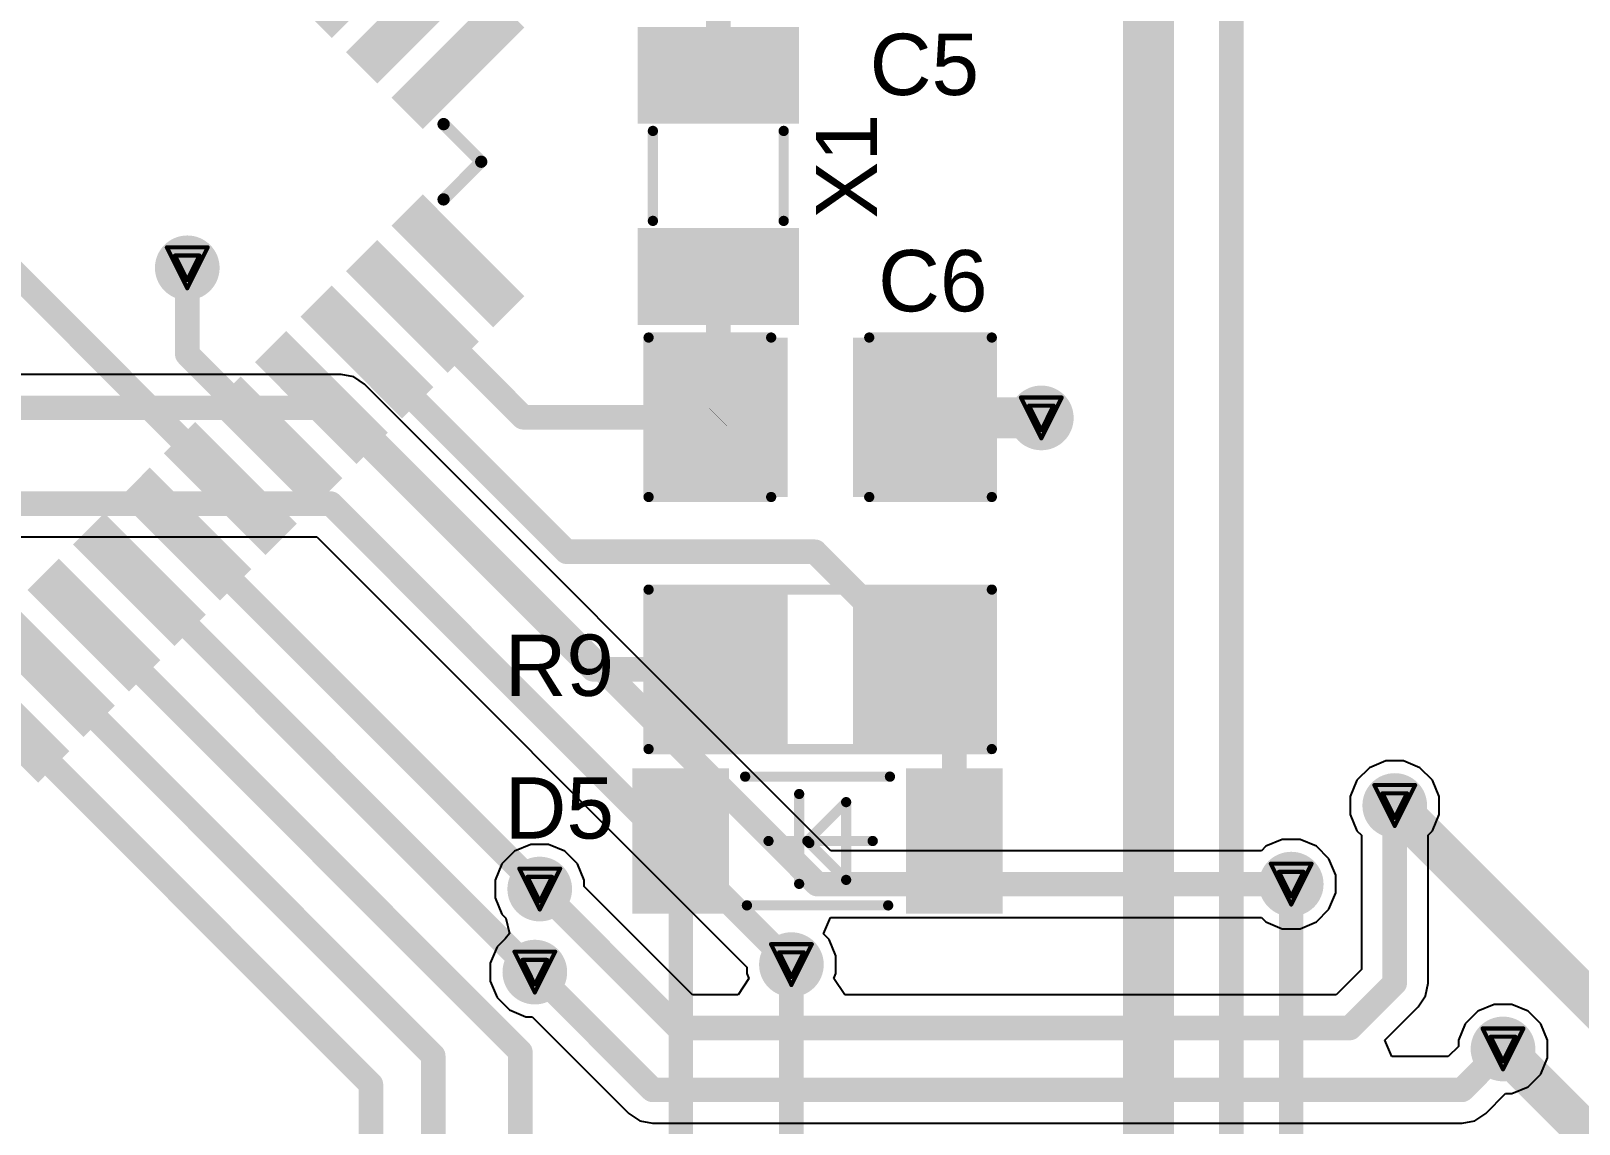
# Model space of a CAD drawing. Header units: inches. Extents: x 29 to 267, y 155 to 337.
# Drawn here: x 63.91 to 83.15, y 242.71 to 256.29 of the extents above; entities that cross this region are included whole.
import ezdxf

# ---------------------------------------------------------------- set-up
doc = ezdxf.new("R2010")
doc.units = ezdxf.units.IN
for name, color, linetype in [('Board Outline', 216, 'Continuous'), ('Bottom Layer', 5, 'Continuous'), ('Bottom Solder', 6, 'Continuous'), ('Drill Drawing', 1, 'Continuous'), ('Top Layer', 1, 'Continuous'), ('Top Overlay', 2, 'Continuous'), ('Top Paste', 8, 'Continuous'), ('Top Solder', 216, 'Continuous'), ('Via Holes', 16, 'Continuous')]:
    doc.layers.add(name, color=color, linetype=linetype)
doc.styles.add('Arial', font='', dxfattribs={"height": 0.2})
doc.styles.get('Arial').set_extended_font_data('Arial')

# ---------------------------------------------------------------- blocks, each defined once
blk = doc.blocks.new('SMD3215_2P_4')
at = {"layer": 'Top Layer'}
for points in [[(-1.75, 0.9), (-0.75, 0.9), (-0.75, -0.9), (-1.75, -0.9)], [(0.75, 0.9), (1.75, 0.9), (1.75, -0.9), (0.75, -0.9)]]:
    blk.add_hatch(color=1, dxfattribs=at).paths.add_polyline_path(points)
at = {"layer": 'Top Paste'}
for points in [[(-1.75, 0.9), (-0.75, 0.9), (-0.75, -0.9), (-1.75, -0.9)], [(0.75, 0.9), (1.75, 0.9), (1.75, -0.9), (0.75, -0.9)]]:
    blk.add_hatch(color=8, dxfattribs=at).paths.add_polyline_path(points)
at = {"layer": 'Top Solder'}
for points in [[(-1.852, 1.002), (-0.648, 1.002), (-0.648, -1.002), (-1.852, -1.002)], [(0.648, 1.002), (1.852, 1.002), (1.852, -1.002), (0.648, -1.002)]]:
    blk.add_hatch(color=216, dxfattribs=at).paths.add_polyline_path(points)
at = {"layer": 'Top Overlay', "const_width": 0.127}
for points in [[(0.559, 0.813), (-0.559, 0.813)], [(0.559, -0.813), (-0.559, -0.813)]]:
    blk.add_lwpolyline(points, dxfattribs=at)
at = {"layer": 'Top Overlay', "const_width": 0.0635}
for points in [[(-0.591, 0.813, 1), (-0.527, 0.813, 1)], [(0.527, 0.813, 1), (0.591, 0.813, 1)], [(-0.591, -0.813, 1), (-0.527, -0.813, 1)], [(0.527, -0.813, 1), (0.591, -0.813, 1)]]:
    blk.add_lwpolyline(points, format="xyb", close=True, dxfattribs=at)
blk = doc.blocks.new('44_TQFP__10_10__10')
at = {"layer": 'Top Layer'}
for points in [[(-3.776, 6.584), (-3.776, 4.9), (-4.224, 4.9), (-4.224, 6.584)], [(-2.976, 6.584), (-2.976, 4.9), (-3.424, 4.9), (-3.424, 6.584)], [(-2.176, 6.584), (-2.176, 4.9), (-2.624, 4.9), (-2.624, 6.584)], [(-1.376, 6.584), (-1.376, 4.9), (-1.824, 4.9), (-1.824, 6.584)], [(-0.576, 6.584), (-0.576, 4.9), (-1.024, 4.9), (-1.024, 6.584)], [(0.224, 6.584), (0.224, 4.9), (-0.224, 4.9), (-0.224, 6.584)], [(1.024, 6.584), (1.024, 4.9), (0.576, 4.9), (0.576, 6.584)], [(1.824, 6.584), (1.824, 4.9), (1.376, 4.9), (1.376, 6.584)], [(2.624, 6.584), (2.624, 4.9), (2.176, 4.9), (2.176, 6.584)], [(3.424, 6.584), (3.424, 4.9), (2.976, 4.9), (2.976, 6.584)], [(4.224, 6.584), (4.224, 4.9), (3.776, 4.9), (3.776, 6.584)], [(-4.9, 4.224), (-4.9, 3.776), (-6.584, 3.776), (-6.584, 4.224)], [(6.584, 4.224), (6.584, 3.776), (4.9, 3.776), (4.9, 4.224)], [(-4.9, 3.424), (-4.9, 2.976), (-6.584, 2.976), (-6.584, 3.424)], [(6.584, 3.424), (6.584, 2.976), (4.9, 2.976), (4.9, 3.424)], [(-4.9, 2.624), (-4.9, 2.176), (-6.584, 2.176), (-6.584, 2.624)], [(6.584, 2.624), (6.584, 2.176), (4.9, 2.176), (4.9, 2.624)], [(-4.9, 1.824), (-4.9, 1.376), (-6.584, 1.376), (-6.584, 1.824)], [(6.584, 1.824), (6.584, 1.376), (4.9, 1.376), (4.9, 1.824)], [(-4.9, 1.024), (-4.9, 0.576), (-6.584, 0.576), (-6.584, 1.024)], [(6.584, 1.024), (6.584, 0.576), (4.9, 0.576), (4.9, 1.024)], [(-4.9, 0.224), (-4.9, -0.224), (-6.584, -0.224), (-6.584, 0.224)], [(6.584, 0.224), (6.584, -0.224), (4.9, -0.224), (4.9, 0.224)], [(-4.9, -0.576), (-4.9, -1.024), (-6.584, -1.024), (-6.584, -0.576)], [(6.584, -0.576), (6.584, -1.024), (4.9, -1.024), (4.9, -0.576)], [(-4.9, -1.376), (-4.9, -1.824), (-6.584, -1.824), (-6.584, -1.376)], [(6.584, -1.376), (6.584, -1.824), (4.9, -1.824), (4.9, -1.376)], [(-4.9, -2.176), (-4.9, -2.624), (-6.584, -2.624), (-6.584, -2.176)], [(6.584, -2.176), (6.584, -2.624), (4.9, -2.624), (4.9, -2.176)], [(-4.9, -2.976), (-4.9, -3.424), (-6.584, -3.424), (-6.584, -2.976)], [(6.584, -2.976), (6.584, -3.424), (4.9, -3.424), (4.9, -2.976)], [(-4.9, -3.776), (-4.9, -4.224), (-6.584, -4.224), (-6.584, -3.776)], [(6.584, -3.776), (6.584, -4.224), (4.9, -4.224), (4.9, -3.776)], [(-3.776, -4.9), (-3.776, -6.584), (-4.224, -6.584), (-4.224, -4.9)], [(-2.976, -4.9), (-2.976, -6.584), (-3.424, -6.584), (-3.424, -4.9)], [(-2.176, -4.9), (-2.176, -6.584), (-2.624, -6.584), (-2.624, -4.9)], [(-1.376, -4.9), (-1.376, -6.584), (-1.824, -6.584), (-1.824, -4.9)], [(-0.576, -4.9), (-0.576, -6.584), (-1.024, -6.584), (-1.024, -4.9)], [(0.224, -4.9), (0.224, -6.584), (-0.224, -6.584), (-0.224, -4.9)], [(1.024, -4.9), (1.024, -6.584), (0.576, -6.584), (0.576, -4.9)], [(1.824, -4.9), (1.824, -6.584), (1.376, -6.584), (1.376, -4.9)], [(2.624, -4.9), (2.624, -6.584), (2.176, -6.584), (2.176, -4.9)], [(3.424, -4.9), (3.424, -6.584), (2.976, -6.584), (2.976, -4.9)], [(4.224, -4.9), (4.224, -6.584), (3.776, -6.584), (3.776, -4.9)]]:
    blk.add_hatch(color=1, dxfattribs=at).paths.add_polyline_path(points)
at = {"layer": 'Top Paste'}
for points in [[(-3.776, 6.584), (-3.776, 4.9), (-4.224, 4.9), (-4.224, 6.584)], [(-2.976, 6.584), (-2.976, 4.9), (-3.424, 4.9), (-3.424, 6.584)], [(-2.176, 6.584), (-2.176, 4.9), (-2.624, 4.9), (-2.624, 6.584)], [(-1.376, 6.584), (-1.376, 4.9), (-1.824, 4.9), (-1.824, 6.584)], [(-0.576, 6.584), (-0.576, 4.9), (-1.024, 4.9), (-1.024, 6.584)], [(0.224, 6.584), (0.224, 4.9), (-0.224, 4.9), (-0.224, 6.584)], [(1.024, 6.584), (1.024, 4.9), (0.576, 4.9), (0.576, 6.584)], [(1.824, 6.584), (1.824, 4.9), (1.376, 4.9), (1.376, 6.584)], [(2.624, 6.584), (2.624, 4.9), (2.176, 4.9), (2.176, 6.584)], [(3.424, 6.584), (3.424, 4.9), (2.976, 4.9), (2.976, 6.584)], [(4.224, 6.584), (4.224, 4.9), (3.776, 4.9), (3.776, 6.584)], [(-4.9, 4.224), (-4.9, 3.776), (-6.584, 3.776), (-6.584, 4.224)], [(6.584, 4.224), (6.584, 3.776), (4.9, 3.776), (4.9, 4.224)], [(-4.9, 3.424), (-4.9, 2.976), (-6.584, 2.976), (-6.584, 3.424)], [(6.584, 3.424), (6.584, 2.976), (4.9, 2.976), (4.9, 3.424)], [(-4.9, 2.624), (-4.9, 2.176), (-6.584, 2.176), (-6.584, 2.624)], [(6.584, 2.624), (6.584, 2.176), (4.9, 2.176), (4.9, 2.624)], [(-4.9, 1.824), (-4.9, 1.376), (-6.584, 1.376), (-6.584, 1.824)], [(6.584, 1.824), (6.584, 1.376), (4.9, 1.376), (4.9, 1.824)], [(-4.9, 1.024), (-4.9, 0.576), (-6.584, 0.576), (-6.584, 1.024)], [(6.584, 1.024), (6.584, 0.576), (4.9, 0.576), (4.9, 1.024)], [(-4.9, 0.224), (-4.9, -0.224), (-6.584, -0.224), (-6.584, 0.224)], [(6.584, 0.224), (6.584, -0.224), (4.9, -0.224), (4.9, 0.224)], [(-4.9, -0.576), (-4.9, -1.024), (-6.584, -1.024), (-6.584, -0.576)], [(6.584, -0.576), (6.584, -1.024), (4.9, -1.024), (4.9, -0.576)], [(-4.9, -1.376), (-4.9, -1.824), (-6.584, -1.824), (-6.584, -1.376)], [(6.584, -1.376), (6.584, -1.824), (4.9, -1.824), (4.9, -1.376)], [(-4.9, -2.176), (-4.9, -2.624), (-6.584, -2.624), (-6.584, -2.176)], [(6.584, -2.176), (6.584, -2.624), (4.9, -2.624), (4.9, -2.176)], [(-4.9, -2.976), (-4.9, -3.424), (-6.584, -3.424), (-6.584, -2.976)], [(6.584, -2.976), (6.584, -3.424), (4.9, -3.424), (4.9, -2.976)], [(-4.9, -3.776), (-4.9, -4.224), (-6.584, -4.224), (-6.584, -3.776)], [(6.584, -3.776), (6.584, -4.224), (4.9, -4.224), (4.9, -3.776)], [(-3.776, -4.9), (-3.776, -6.584), (-4.224, -6.584), (-4.224, -4.9)], [(-2.976, -4.9), (-2.976, -6.584), (-3.424, -6.584), (-3.424, -4.9)], [(-2.176, -4.9), (-2.176, -6.584), (-2.624, -6.584), (-2.624, -4.9)], [(-1.376, -4.9), (-1.376, -6.584), (-1.824, -6.584), (-1.824, -4.9)], [(-0.576, -4.9), (-0.576, -6.584), (-1.024, -6.584), (-1.024, -4.9)], [(0.224, -4.9), (0.224, -6.584), (-0.224, -6.584), (-0.224, -4.9)], [(1.024, -4.9), (1.024, -6.584), (0.576, -6.584), (0.576, -4.9)], [(1.824, -4.9), (1.824, -6.584), (1.376, -6.584), (1.376, -4.9)], [(2.624, -4.9), (2.624, -6.584), (2.176, -6.584), (2.176, -4.9)], [(3.424, -4.9), (3.424, -6.584), (2.976, -6.584), (2.976, -4.9)], [(4.224, -4.9), (4.224, -6.584), (3.776, -6.584), (3.776, -4.9)]]:
    blk.add_hatch(color=8, dxfattribs=at).paths.add_polyline_path(points)
at = {"layer": 'Top Solder'}
for points in [[(-3.725, 6.635), (-3.725, 4.849), (-4.275, 4.849), (-4.275, 6.635)], [(-2.925, 6.635), (-2.925, 4.849), (-3.475, 4.849), (-3.475, 6.635)], [(-2.125, 6.635), (-2.125, 4.849), (-2.675, 4.849), (-2.675, 6.635)], [(-1.325, 6.635), (-1.325, 4.849), (-1.875, 4.849), (-1.875, 6.635)], [(-0.525, 6.635), (-0.525, 4.849), (-1.075, 4.849), (-1.075, 6.635)], [(0.275, 6.635), (0.275, 4.849), (-0.275, 4.849), (-0.275, 6.635)], [(1.075, 6.635), (1.075, 4.849), (0.525, 4.849), (0.525, 6.635)], [(1.875, 6.635), (1.875, 4.849), (1.325, 4.849), (1.325, 6.635)], [(2.675, 6.635), (2.675, 4.849), (2.125, 4.849), (2.125, 6.635)], [(3.475, 6.635), (3.475, 4.849), (2.925, 4.849), (2.925, 6.635)], [(4.275, 6.635), (4.275, 4.849), (3.725, 4.849), (3.725, 6.635)], [(-4.849, 4.275), (-4.849, 3.725), (-6.635, 3.725), (-6.635, 4.275)], [(6.635, 4.275), (6.635, 3.725), (4.849, 3.725), (4.849, 4.275)], [(-4.849, 3.475), (-4.849, 2.925), (-6.635, 2.925), (-6.635, 3.475)], [(6.635, 3.475), (6.635, 2.925), (4.849, 2.925), (4.849, 3.475)], [(-4.849, 2.675), (-4.849, 2.125), (-6.635, 2.125), (-6.635, 2.675)], [(6.635, 2.675), (6.635, 2.125), (4.849, 2.125), (4.849, 2.675)], [(-4.849, 1.875), (-4.849, 1.325), (-6.635, 1.325), (-6.635, 1.875)], [(6.635, 1.875), (6.635, 1.325), (4.849, 1.325), (4.849, 1.875)], [(-4.849, 1.075), (-4.849, 0.525), (-6.635, 0.525), (-6.635, 1.075)], [(6.635, 1.075), (6.635, 0.525), (4.849, 0.525), (4.849, 1.075)], [(-4.849, 0.275), (-4.849, -0.275), (-6.635, -0.275), (-6.635, 0.275)], [(6.635, 0.275), (6.635, -0.275), (4.849, -0.275), (4.849, 0.275)], [(-4.849, -0.525), (-4.849, -1.075), (-6.635, -1.075), (-6.635, -0.525)], [(6.635, -0.525), (6.635, -1.075), (4.849, -1.075), (4.849, -0.525)], [(-4.849, -1.325), (-4.849, -1.875), (-6.635, -1.875), (-6.635, -1.325)], [(6.635, -1.325), (6.635, -1.875), (4.849, -1.875), (4.849, -1.325)], [(-4.849, -2.125), (-4.849, -2.675), (-6.635, -2.675), (-6.635, -2.125)], [(6.635, -2.125), (6.635, -2.675), (4.849, -2.675), (4.849, -2.125)], [(-4.849, -2.925), (-4.849, -3.475), (-6.635, -3.475), (-6.635, -2.925)], [(6.635, -2.925), (6.635, -3.475), (4.849, -3.475), (4.849, -2.925)], [(-4.849, -3.725), (-4.849, -4.275), (-6.635, -4.275), (-6.635, -3.725)], [(6.635, -3.725), (6.635, -4.275), (4.849, -4.275), (4.849, -3.725)], [(-3.725, -4.849), (-3.725, -6.635), (-4.275, -6.635), (-4.275, -4.849)], [(-2.925, -4.849), (-2.925, -6.635), (-3.475, -6.635), (-3.475, -4.849)], [(-2.125, -4.849), (-2.125, -6.635), (-2.675, -6.635), (-2.675, -4.849)], [(-1.325, -4.849), (-1.325, -6.635), (-1.875, -6.635), (-1.875, -4.849)], [(-0.525, -4.849), (-0.525, -6.635), (-1.075, -6.635), (-1.075, -4.849)], [(0.275, -4.849), (0.275, -6.635), (-0.275, -6.635), (-0.275, -4.849)], [(1.075, -4.849), (1.075, -6.635), (0.525, -6.635), (0.525, -4.849)], [(1.875, -4.849), (1.875, -6.635), (1.325, -6.635), (1.325, -4.849)], [(2.675, -4.849), (2.675, -6.635), (2.125, -6.635), (2.125, -4.849)], [(3.475, -4.849), (3.475, -6.635), (2.925, -6.635), (2.925, -4.849)], [(4.275, -4.849), (4.275, -6.635), (3.725, -6.635), (3.725, -4.849)]]:
    blk.add_hatch(color=216, dxfattribs=at).paths.add_polyline_path(points)
at = {"layer": 'Top Overlay'}
for points, const_width in [([(-5.076, 5.076), (-4.414, 5.076)], 0.152), ([(-5.076, 4.414), (-5.076, 5.076)], 0.152), ([(4.414, 5.076), (5.076, 5.076)], 0.152), ([(5.076, 4.414), (5.076, 5.076)], 0.152), ([(-6.885, 3.873), (-6.885, 4.127)], 0.2), ([(-6.758, 4), (-6.885, 4.127)], 0.2), ([(-6.885, 3.873), (-6.758, 4)], 0.2), ([(-5.076, -5.076), (-5.076, -4.414)], 0.152), ([(5.076, -5.076), (5.076, -4.414)], 0.152), ([(-5.076, -5.076), (-4.414, -5.076)], 0.152), ([(4.414, -5.076), (5.076, -5.076)], 0.152)]:
    blk.add_lwpolyline(points, dxfattribs=dict(at, const_width=const_width))
for points, const_width in [([(-5.114, 5.076, 1), (-5.038, 5.076, 1)], 0.0762), ([(-5.114, 5.076, 1), (-5.038, 5.076, 1)], 0.0762), ([(-4.453, 5.076, 1), (-4.376, 5.076, 1)], 0.0762), ([(4.376, 5.076, 1), (4.453, 5.076, 1)], 0.0762), ([(5.038, 5.076, 1), (5.114, 5.076, 1)], 0.0762), ([(5.038, 5.076, 1), (5.114, 5.076, 1)], 0.0762), ([(-5.114, 4.414, 1), (-5.038, 4.414, 1)], 0.0762), ([(5.038, 4.414, 1), (5.114, 4.414, 1)], 0.0762), ([(-6.935, 4.127, 1), (-6.835, 4.127, 1)], 0.1), ([(-6.935, 4.127, 1), (-6.835, 4.127, 1)], 0.1), ([(-6.808, 4, 1), (-6.708, 4, 1)], 0.1), ([(-6.808, 4, 1), (-6.708, 4, 1)], 0.1), ([(-6.935, 3.873, 1), (-6.835, 3.873, 1)], 0.1), ([(-6.935, 3.873, 1), (-6.835, 3.873, 1)], 0.1), ([(-5.114, -4.414, 1), (-5.038, -4.414, 1)], 0.0762), ([(5.038, -4.414, 1), (5.114, -4.414, 1)], 0.0762), ([(-5.114, -5.076, 1), (-5.038, -5.076, 1)], 0.0762), ([(-5.114, -5.076, 1), (-5.038, -5.076, 1)], 0.0762), ([(-4.453, -5.076, 1), (-4.376, -5.076, 1)], 0.0762), ([(4.376, -5.076, 1), (4.453, -5.076, 1)], 0.0762), ([(5.038, -5.076, 1), (5.114, -5.076, 1)], 0.0762), ([(5.038, -5.076, 1), (5.114, -5.076, 1)], 0.0762)]:
    blk.add_lwpolyline(points, format="xyb", close=True, dxfattribs=dict(at, const_width=const_width))
blk = doc.blocks.new('R___1206_45')
at = {"layer": 'Top Layer'}
for points in [[(-2.032, 0.889), (-0.508, 0.889), (-0.508, -0.889), (-2.032, -0.889)], [(0.508, 0.889), (2.032, 0.889), (2.032, -0.889), (0.508, -0.889)]]:
    blk.add_hatch(color=1, dxfattribs=at).paths.add_polyline_path(points)
at = {"layer": 'Top Paste'}
for points in [[(-2.032, 0.889), (-0.508, 0.889), (-0.508, -0.889), (-2.032, -0.889)], [(0.508, 0.889), (2.032, 0.889), (2.032, -0.889), (0.508, -0.889)]]:
    blk.add_hatch(color=8, dxfattribs=at).paths.add_polyline_path(points)
at = {"layer": 'Top Solder'}
for points in [[(-2.1336, 0.9906), (-0.4064, 0.9906), (-0.4064, -0.9906), (-2.1336, -0.9906)], [(0.4064, 0.9906), (2.1336, 0.9906), (2.1336, -0.9906), (0.4064, -0.9906)]]:
    blk.add_hatch(color=216, dxfattribs=at).paths.add_polyline_path(points)
at = {"layer": 'Top Overlay', "const_width": 0.127}
for points in [[(-2.1336, 0.9906), (-2.1336, -0.9906)], [(2.1336, 0.9906), (-2.1336, 0.9906)], [(2.1336, 0.9906), (2.1336, -0.9906)], [(2.1336, -0.9906), (-2.1336, -0.9906)]]:
    blk.add_lwpolyline(points, dxfattribs=at)
at = {"layer": 'Top Overlay', "const_width": 0.0635}
for points in [[(-2.16535, 0.9906, 1), (-2.10185, 0.9906, 1)], [(-2.16535, 0.9906, 1), (-2.10185, 0.9906, 1)], [(2.10185, 0.9906, 1), (2.16535, 0.9906, 1)], [(2.10185, 0.9906, 1), (2.16535, 0.9906, 1)], [(-2.16535, -0.9906, 1), (-2.10185, -0.9906, 1)], [(-2.16535, -0.9906, 1), (-2.10185, -0.9906, 1)], [(2.10185, -0.9906, 1), (2.16535, -0.9906, 1)], [(2.10185, -0.9906, 1), (2.16535, -0.9906, 1)]]:
    blk.add_lwpolyline(points, format="xyb", close=True, dxfattribs=at)
blk = doc.blocks.new('LL_34_86')
at = {"layer": 'Top Layer'}
for points in [[(-1.15, -0.85), (-2.25, -0.85), (-2.25, 0.85), (-1.15, 0.85)], [(2.25, -0.85), (1.15, -0.85), (1.15, 0.85), (2.25, 0.85)]]:
    blk.add_hatch(color=1, dxfattribs=at).paths.add_polyline_path(points)
at = {"layer": 'Top Paste'}
for points in [[(-1.15, -0.85), (-2.25, -0.85), (-2.25, 0.85), (-1.15, 0.85)], [(2.25, -0.85), (1.15, -0.85), (1.15, 0.85), (2.25, 0.85)]]:
    blk.add_hatch(color=8, dxfattribs=at).paths.add_polyline_path(points)
at = {"layer": 'Top Solder'}
for points in [[(-1.099, -0.901), (-2.301, -0.901), (-2.301, 0.901), (-1.099, 0.901)], [(2.301, -0.901), (1.099, -0.901), (1.099, 0.901), (2.301, 0.901)]]:
    blk.add_hatch(color=216, dxfattribs=at).paths.add_polyline_path(points)
at = {"layer": 'Top Overlay', "const_width": 0.127}
for points in [[(-0.9, 0.8), (0.9, 0.8)], [(-0.229, -0.533), (-0.229, 0.584)], [(-0.127, 0), (0.356, 0.483)], [(0.356, -0.483), (0.356, 0.483)], [(-0.61, 0), (0.686, 0)], [(-0.102, -0.025), (0.356, -0.483)], [(-0.878, -0.8), (0.878, -0.8)]]:
    blk.add_lwpolyline(points, dxfattribs=at)
at = {"layer": 'Top Overlay', "const_width": 0.0635}
for points in [[(-0.932, 0.8, 1), (-0.868, 0.8, 1)], [(0.868, 0.8, 1), (0.932, 0.8, 1)], [(-0.26, 0.584, 1), (-0.197, 0.584, 1)], [(0.324, 0.483, 1), (0.387, 0.483, 1)], [(0.324, 0.483, 1), (0.387, 0.483, 1)], [(-0.641, 0, 1), (-0.578, 0, 1)], [(-0.159, 0, 1), (-0.095, 0, 1)], [(-0.133, -0.025, 1), (-0.07, -0.025, 1)], [(0.654, 0, 1), (0.718, 0, 1)], [(-0.26, -0.533, 1), (-0.197, -0.533, 1)], [(0.324, -0.483, 1), (0.387, -0.483, 1)], [(0.324, -0.483, 1), (0.387, -0.483, 1)], [(-0.91, -0.8, 1), (-0.846, -0.8, 1)], [(0.846, -0.8, 1), (0.91, -0.8, 1)]]:
    blk.add_lwpolyline(points, format="xyb", close=True, dxfattribs=at)
blk = doc.blocks.new('C___1206_96')
at = {"layer": 'Top Layer'}
for points in [[(-2.032, 0.889), (-0.508, 0.889), (-0.508, -0.889), (-2.032, -0.889)], [(0.508, 0.889), (2.032, 0.889), (2.032, -0.889), (0.508, -0.889)]]:
    blk.add_hatch(color=1, dxfattribs=at).paths.add_polyline_path(points)
at = {"layer": 'Top Paste'}
for points in [[(-2.032, 0.889), (-0.508, 0.889), (-0.508, -0.889), (-2.032, -0.889)], [(0.508, 0.889), (2.032, 0.889), (2.032, -0.889), (0.508, -0.889)]]:
    blk.add_hatch(color=8, dxfattribs=at).paths.add_polyline_path(points)
at = {"layer": 'Top Solder'}
for points in [[(-2.1336, 0.9906), (-0.4064, 0.9906), (-0.4064, -0.9906), (-2.1336, -0.9906)], [(0.4064, 0.9906), (2.1336, 0.9906), (2.1336, -0.9906), (0.4064, -0.9906)]]:
    blk.add_hatch(color=216, dxfattribs=at).paths.add_polyline_path(points)
at = {"layer": 'Top Overlay', "const_width": 0.127}
for points in [[(-0.6096, 0.9906), (-2.1336, 0.9906)], [(-2.1336, 0.9906), (-2.1336, -0.9906)], [(2.1336, 0.9906), (0.6096, 0.9906)], [(2.1336, 0.9906), (2.1336, -0.9906)], [(-0.6096, -0.9906), (-2.1336, -0.9906)], [(2.1336, -0.9906), (0.6096, -0.9906)]]:
    blk.add_lwpolyline(points, dxfattribs=at)
at = {"layer": 'Top Overlay', "const_width": 0.0635}
for points in [[(-2.16535, 0.9906, 1), (-2.10185, 0.9906, 1)], [(-2.16535, 0.9906, 1), (-2.10185, 0.9906, 1)], [(-0.64135, 0.9906, 1), (-0.57785, 0.9906, 1)], [(0.57785, 0.9906, 1), (0.64135, 0.9906, 1)], [(2.10185, 0.9906, 1), (2.16535, 0.9906, 1)], [(2.10185, 0.9906, 1), (2.16535, 0.9906, 1)], [(-2.16535, -0.9906, 1), (-2.10185, -0.9906, 1)], [(-2.16535, -0.9906, 1), (-2.10185, -0.9906, 1)], [(-0.64135, -0.9906, 1), (-0.57785, -0.9906, 1)], [(0.57785, -0.9906, 1), (0.64135, -0.9906, 1)], [(2.10185, -0.9906, 1), (2.16535, -0.9906, 1)], [(2.10185, -0.9906, 1), (2.16535, -0.9906, 1)]]:
    blk.add_lwpolyline(points, format="xyb", close=True, dxfattribs=at)

msp = doc.modelspace()

# ---------------------------------------------------------------- hatches: boundary and pattern name
at = {"layer": 'Bottom Layer'}
h = msp.add_hatch(color=5, dxfattribs=at)
edge = h.paths.add_edge_path()
edge.add_arc((65.849, 253.35), 0.3, 0, 360)
h = msp.add_hatch(color=5, dxfattribs=at)
edge = h.paths.add_edge_path()
edge.add_arc((76.467, 251.485), 0.3, 0, 360)
h = msp.add_hatch(color=5, dxfattribs=at)
edge = h.paths.add_edge_path()
edge.add_arc((80.861, 246.669), 0.3, 0, 360)
h = msp.add_hatch(color=5, dxfattribs=at)
edge = h.paths.add_edge_path()
edge.add_arc((79.574, 245.692), 0.3, 0, 360)
h = msp.add_hatch(color=5, dxfattribs=at)
edge = h.paths.add_edge_path()
edge.add_arc((70.231, 245.631), 0.3, 0, 360)
h = msp.add_hatch(color=5, dxfattribs=at)
edge = h.paths.add_edge_path()
edge.add_arc((70.17, 244.599), 0.3, 0, 360)
h = msp.add_hatch(color=5, dxfattribs=at)
edge = h.paths.add_edge_path()
edge.add_arc((73.36, 244.692), 0.3, 0, 360)
h = msp.add_hatch(color=5, dxfattribs=at)
edge = h.paths.add_edge_path()
edge.add_arc((82.207, 243.644), 0.3, 0, 360)
at = {"layer": 'Bottom Solder'}
h = msp.add_hatch(color=6, dxfattribs=at)
edge = h.paths.add_edge_path()
edge.add_arc((65.849, 253.35), 0.402, 0, 360)
h = msp.add_hatch(color=6, dxfattribs=at)
edge = h.paths.add_edge_path()
edge.add_arc((76.467, 251.485), 0.402, 0, 360)
h = msp.add_hatch(color=6, dxfattribs=at)
edge = h.paths.add_edge_path()
edge.add_arc((80.861, 246.669), 0.402, 0, 360)
h = msp.add_hatch(color=6, dxfattribs=at)
edge = h.paths.add_edge_path()
edge.add_arc((70.231, 245.631), 0.402, 0, 360)
h = msp.add_hatch(color=6, dxfattribs=at)
edge = h.paths.add_edge_path()
edge.add_arc((79.574, 245.692), 0.402, 0, 360)
h = msp.add_hatch(color=6, dxfattribs=at)
edge = h.paths.add_edge_path()
edge.add_arc((73.36, 244.692), 0.402, 0, 360)
h = msp.add_hatch(color=6, dxfattribs=at)
edge = h.paths.add_edge_path()
edge.add_arc((70.17, 244.599), 0.402, 0, 360)
h = msp.add_hatch(color=6, dxfattribs=at)
edge = h.paths.add_edge_path()
edge.add_arc((82.207, 243.644), 0.402, 0, 360)
at = {"layer": 'Top Layer'}
h = msp.add_hatch(color=1, dxfattribs=at)
edge = h.paths.add_edge_path()
edge.add_arc((65.849, 253.35), 0.3, 0, 360)
h = msp.add_hatch(color=1, dxfattribs=at)
edge = h.paths.add_edge_path()
edge.add_arc((76.467, 251.485), 0.3, 0, 360)
h = msp.add_hatch(color=1, dxfattribs=at)
edge = h.paths.add_edge_path()
edge.add_arc((80.861, 246.669), 0.3, 0, 360)
h = msp.add_hatch(color=1, dxfattribs=at)
edge = h.paths.add_edge_path()
edge.add_arc((79.574, 245.692), 0.3, 0, 360)
h = msp.add_hatch(color=1, dxfattribs=at)
edge = h.paths.add_edge_path()
edge.add_arc((70.231, 245.631), 0.3, 0, 360)
h = msp.add_hatch(color=1, dxfattribs=at)
edge = h.paths.add_edge_path()
edge.add_arc((70.17, 244.599), 0.3, 0, 360)
h = msp.add_hatch(color=1, dxfattribs=at)
edge = h.paths.add_edge_path()
edge.add_arc((73.36, 244.692), 0.3, 0, 360)
h = msp.add_hatch(color=1, dxfattribs=at)
edge = h.paths.add_edge_path()
edge.add_arc((82.207, 243.644), 0.3, 0, 360)
at = {"layer": 'Top Solder'}
h = msp.add_hatch(color=216, dxfattribs=at)
edge = h.paths.add_edge_path()
edge.add_arc((65.849, 253.35), 0.402, 0, 360)
h = msp.add_hatch(color=216, dxfattribs=at)
edge = h.paths.add_edge_path()
edge.add_arc((76.467, 251.485), 0.402, 0, 360)
h = msp.add_hatch(color=216, dxfattribs=at)
edge = h.paths.add_edge_path()
edge.add_arc((80.861, 246.669), 0.402, 0, 360)
h = msp.add_hatch(color=216, dxfattribs=at)
edge = h.paths.add_edge_path()
edge.add_arc((70.231, 245.631), 0.402, 0, 360)
h = msp.add_hatch(color=216, dxfattribs=at)
edge = h.paths.add_edge_path()
edge.add_arc((79.574, 245.692), 0.402, 0, 360)
h = msp.add_hatch(color=216, dxfattribs=at)
edge = h.paths.add_edge_path()
edge.add_arc((73.36, 244.692), 0.402, 0, 360)
h = msp.add_hatch(color=216, dxfattribs=at)
edge = h.paths.add_edge_path()
edge.add_arc((70.17, 244.599), 0.402, 0, 360)
h = msp.add_hatch(color=216, dxfattribs=at)
edge = h.paths.add_edge_path()
edge.add_arc((82.207, 243.644), 0.402, 0, 360)
at = {"layer": 'Via Holes'}
h = msp.add_hatch(color=7, dxfattribs=at)
edge = h.paths.add_edge_path()
edge.add_arc((65.849, 253.35), 0.15, 0, 360)
h = msp.add_hatch(color=7, dxfattribs=at)
edge = h.paths.add_edge_path()
edge.add_arc((76.467, 251.485), 0.15, 0, 360)
h = msp.add_hatch(color=7, dxfattribs=at)
edge = h.paths.add_edge_path()
edge.add_arc((80.861, 246.669), 0.15, 0, 360)
h = msp.add_hatch(color=7, dxfattribs=at)
edge = h.paths.add_edge_path()
edge.add_arc((70.231, 245.631), 0.15, 0, 360)
h = msp.add_hatch(color=7, dxfattribs=at)
edge = h.paths.add_edge_path()
edge.add_arc((79.574, 245.692), 0.15, 0, 360)
h = msp.add_hatch(color=7, dxfattribs=at)
edge = h.paths.add_edge_path()
edge.add_arc((73.36, 244.692), 0.15, 0, 360)
h = msp.add_hatch(color=7, dxfattribs=at)
edge = h.paths.add_edge_path()
edge.add_arc((70.17, 244.599), 0.15, 0, 360)
h = msp.add_hatch(color=7, dxfattribs=at)
edge = h.paths.add_edge_path()
edge.add_arc((82.207, 243.644), 0.15, 0, 360)

# ---------------------------------------------------------------- linework, layer by layer
at = {"layer": 'Board Outline', "const_width": 0.254}
msp.add_lwpolyline([(55.145, 191.491, -2.452185), (125.145, 191.491)], format="xyb", dxfattribs=at)
at = {"layer": 'Bottom Layer'}
for p, q in [((67.761, 252.025), (61.845, 252.025)), ((67.92, 251.994), (67.761, 252.025)), ((68.054, 251.904), (67.92, 251.994)), ((73.852, 246.107), (68.054, 251.904)), ((61.845, 250.006), (67.461, 250.006)), ((67.461, 250.006), (72.806, 244.66)), ((80.547, 247.138), (80.391, 246.982)), ((80.751, 247.223), (80.547, 247.138)), ((80.971, 247.223), (80.751, 247.223)), ((81.175, 247.138), (80.971, 247.223)), ((81.331, 246.982), (81.175, 247.138)), ((80.391, 246.982), (80.307, 246.779)), ((81.415, 246.779), (81.331, 246.982)), ((80.307, 246.779), (80.307, 246.558)), ((81.415, 246.558), (81.415, 246.779)), ((80.307, 246.558), (80.391, 246.355)), ((81.331, 246.355), (81.415, 246.558)), ((70.121, 246.185), (69.917, 246.1)), ((70.341, 246.185), (70.121, 246.185)), ((70.545, 246.1), (70.341, 246.185)), ((79.463, 246.246), (79.26, 246.162)), ((79.684, 246.246), (79.463, 246.246)), ((79.887, 246.162), (79.684, 246.246)), ((80.391, 246.355), (80.447, 246.3)), ((80.447, 246.3), (80.447, 244.633)), ((81.275, 246.3), (81.331, 246.355)), ((81.275, 244.461), (81.275, 246.3)), ((69.917, 246.1), (69.761, 245.945)), ((70.701, 245.945), (70.545, 246.1)), ((79.205, 246.107), (73.852, 246.107)), ((79.26, 246.162), (79.205, 246.107)), ((80.043, 246.006), (79.887, 246.162)), ((80.128, 245.803), (80.043, 246.006)), ((69.761, 245.945), (69.677, 245.741)), ((70.785, 245.741), (70.701, 245.945)), ((80.128, 245.582), (80.128, 245.803)), ((69.677, 245.741), (69.677, 245.521)), ((70.785, 245.663), (70.785, 245.741)), ((72.13, 244.318), (70.785, 245.663)), ((69.677, 245.521), (69.761, 245.317)), ((80.043, 245.379), (80.128, 245.582)), ((69.761, 245.317), (69.81, 245.269)), ((69.81, 245.269), (69.854, 245.08)), ((73.761, 245.075), (73.845, 245.278)), ((73.845, 245.278), (79.205, 245.278)), ((79.205, 245.278), (79.26, 245.223)), ((79.26, 245.223), (79.463, 245.138)), ((79.684, 245.138), (79.887, 245.223)), ((79.887, 245.223), (80.043, 245.379)), ((69.801, 245.012), (69.701, 244.912)), ((69.854, 245.08), (69.801, 245.012)), ((73.83, 245.006), (73.761, 245.075)), ((79.463, 245.138), (79.684, 245.138)), ((69.701, 244.912), (69.616, 244.709)), ((73.914, 244.803), (73.83, 245.006)), ((69.616, 244.709), (69.616, 244.488)), ((72.806, 244.66), (72.806, 244.582)), ((73.914, 244.582), (73.914, 244.803)), ((80.447, 244.633), (80.131, 244.318)), ((69.616, 244.488), (69.701, 244.285)), ((72.831, 244.521), (72.696, 244.318)), ((72.806, 244.582), (72.831, 244.521)), ((73.889, 244.521), (73.914, 244.582)), ((74.024, 244.318), (73.889, 244.521)), ((81.244, 244.303), (81.275, 244.461)), ((81.275, 244.461), (81.275, 244.461)), ((69.701, 244.285), (69.856, 244.129)), ((72.696, 244.318), (72.13, 244.318)), ((80.131, 244.318), (74.024, 244.318)), ((81.154, 244.168), (81.244, 244.303)), ((69.856, 244.129), (70.06, 244.045)), ((80.739, 243.754), (81.154, 244.168)), ((81.893, 244.114), (81.737, 243.958)), ((82.097, 244.198), (81.893, 244.114)), ((82.317, 244.198), (82.097, 244.198)), ((82.521, 244.114), (82.317, 244.198)), ((82.677, 243.958), (82.521, 244.114)), ((70.06, 244.045), (70.138, 244.045)), ((70.138, 244.045), (71.34, 242.843)), ((81.737, 243.958), (81.653, 243.754)), ((82.761, 243.754), (82.677, 243.958)), ((80.823, 243.55), (80.739, 243.754)), ((81.653, 243.676), (81.527, 243.55)), ((81.653, 243.754), (81.653, 243.676)), ((82.761, 243.534), (82.761, 243.754)), ((81.527, 243.55), (80.823, 243.55)), ((82.677, 243.33), (82.761, 243.534)), ((82.521, 243.174), (82.677, 243.33)), ((81.992, 242.843), (82.239, 243.09)), ((82.239, 243.09), (82.317, 243.09)), ((82.317, 243.09), (82.521, 243.174)), ((71.34, 242.843), (71.474, 242.753)), ((71.474, 242.753), (71.633, 242.722)), ((71.633, 242.722), (81.699, 242.722)), ((81.699, 242.722), (81.858, 242.753)), ((81.858, 242.753), (81.992, 242.843))]:
    msp.add_line(p, q, dxfattribs=at)
at = {"layer": 'Bottom Layer', "const_width": 0.305}
for points in [[(61.476, 251.611), (67.761, 251.611)], [(67.761, 251.611), (73.68, 245.692)], [(61.476, 250.42), (67.632, 250.42)], [(67.632, 250.42), (73.36, 244.692)], [(80.861, 244.461), (80.861, 246.669)], [(70.231, 245.631), (71.958, 243.904)], [(73.68, 245.692), (79.574, 245.692)], [(70.17, 244.599), (71.633, 243.136)], [(80.303, 243.904), (80.861, 244.461)], [(71.958, 243.904), (80.303, 243.904)], [(81.699, 243.136), (82.207, 243.644)], [(71.633, 243.136), (81.699, 243.136)]]:
    msp.add_lwpolyline(points, dxfattribs=at)
at = {"layer": 'Bottom Layer', "const_width": 0.152}
for points in [[(67.685, 251.611, 1), (67.838, 251.611, 1)], [(67.685, 251.611, 1), (67.838, 251.611, 1)], [(67.556, 250.42, 1), (67.709, 250.42, 1)], [(67.556, 250.42, 1), (67.709, 250.42, 1)], [(80.785, 246.669, 1), (80.937, 246.669, 1)], [(70.155, 245.631, 1), (70.307, 245.631, 1)], [(73.604, 245.692, 1), (73.756, 245.692, 1)], [(73.604, 245.692, 1), (73.756, 245.692, 1)], [(79.497, 245.692, 1), (79.65, 245.692, 1)], [(73.284, 244.692, 1), (73.436, 244.692, 1)], [(70.094, 244.599, 1), (70.247, 244.599, 1)], [(80.785, 244.461, 1), (80.937, 244.461, 1)], [(80.785, 244.461, 1), (80.937, 244.461, 1)], [(71.882, 243.904, 1), (72.034, 243.904, 1)], [(71.882, 243.904, 1), (72.034, 243.904, 1)], [(80.227, 243.904, 1), (80.379, 243.904, 1)], [(80.227, 243.904, 1), (80.379, 243.904, 1)], [(82.131, 243.644, 1), (82.283, 243.644, 1)], [(71.557, 243.136, 1), (71.709, 243.136, 1)], [(71.557, 243.136, 1), (71.709, 243.136, 1)], [(81.623, 243.136, 1), (81.775, 243.136, 1)], [(81.623, 243.136, 1), (81.775, 243.136, 1)]]:
    msp.add_lwpolyline(points, format="xyb", close=True, dxfattribs=at)
at = {"layer": 'Drill Drawing', "const_width": 0.0508}
for points in [[(65.595, 253.604), (66.103, 253.604)], [(65.595, 253.604), (65.849, 253.096)], [(65.697, 253.503), (66.001, 253.503)], [(65.697, 253.503), (65.849, 253.198)], [(65.849, 253.096), (66.103, 253.604)], [(65.849, 253.198), (66.001, 253.503)], [(76.213, 251.739), (76.721, 251.739)], [(76.213, 251.739), (76.467, 251.231)], [(76.467, 251.231), (76.721, 251.739)], [(76.314, 251.638), (76.619, 251.638)], [(76.314, 251.638), (76.467, 251.333)], [(76.467, 251.333), (76.619, 251.638)], [(80.607, 246.923), (81.115, 246.923)], [(80.607, 246.923), (80.861, 246.415)], [(80.861, 246.415), (81.115, 246.923)], [(80.709, 246.821), (81.013, 246.821)], [(80.709, 246.821), (80.861, 246.516)], [(80.861, 246.516), (81.013, 246.821)], [(69.977, 245.885), (70.485, 245.885)], [(69.977, 245.885), (70.231, 245.377)], [(70.079, 245.783), (70.383, 245.783)], [(70.079, 245.783), (70.231, 245.478)], [(70.231, 245.377), (70.485, 245.885)], [(70.231, 245.478), (70.383, 245.783)], [(79.32, 245.946), (79.828, 245.946)], [(79.32, 245.946), (79.574, 245.438)], [(79.421, 245.845), (79.726, 245.845)], [(79.421, 245.845), (79.574, 245.54)], [(79.574, 245.438), (79.828, 245.946)], [(79.574, 245.54), (79.726, 245.845)], [(69.916, 244.853), (70.424, 244.853)], [(69.916, 244.853), (70.17, 244.345)], [(70.17, 244.345), (70.424, 244.853)], [(73.106, 244.946), (73.614, 244.946)], [(73.106, 244.946), (73.36, 244.438)], [(73.208, 244.845), (73.512, 244.845)], [(73.208, 244.845), (73.36, 244.54)], [(73.36, 244.438), (73.614, 244.946)], [(73.36, 244.54), (73.512, 244.845)], [(70.018, 244.751), (70.323, 244.751)], [(70.018, 244.751), (70.17, 244.446)], [(70.17, 244.446), (70.323, 244.751)], [(81.953, 243.898), (82.461, 243.898)], [(81.953, 243.898), (82.207, 243.39)], [(82.207, 243.39), (82.461, 243.898)], [(82.055, 243.796), (82.359, 243.796)], [(82.055, 243.796), (82.207, 243.492)], [(82.207, 243.492), (82.359, 243.796)]]:
    msp.add_lwpolyline(points, dxfattribs=at)
at = {"layer": 'Drill Drawing', "const_width": 0.0254}
for points in [[(65.582, 253.604, 1), (65.608, 253.604, 1)], [(65.582, 253.604, 1), (65.608, 253.604, 1)], [(65.684, 253.503, 1), (65.709, 253.503, 1)], [(65.684, 253.503, 1), (65.709, 253.503, 1)], [(65.989, 253.503, 1), (66.014, 253.503, 1)], [(65.989, 253.503, 1), (66.014, 253.503, 1)], [(66.09, 253.604, 1), (66.116, 253.604, 1)], [(66.09, 253.604, 1), (66.116, 253.604, 1)], [(65.836, 253.198, 1), (65.862, 253.198, 1)], [(65.836, 253.198, 1), (65.862, 253.198, 1)], [(65.836, 253.096, 1), (65.862, 253.096, 1)], [(65.836, 253.096, 1), (65.862, 253.096, 1)], [(76.2, 251.739, 1), (76.225, 251.739, 1)], [(76.2, 251.739, 1), (76.225, 251.739, 1)], [(76.708, 251.739, 1), (76.733, 251.739, 1)], [(76.708, 251.739, 1), (76.733, 251.739, 1)], [(76.302, 251.638, 1), (76.327, 251.638, 1)], [(76.302, 251.638, 1), (76.327, 251.638, 1)], [(76.606, 251.638, 1), (76.632, 251.638, 1)], [(76.606, 251.638, 1), (76.632, 251.638, 1)], [(76.454, 251.333, 1), (76.479, 251.333, 1)], [(76.454, 251.333, 1), (76.479, 251.333, 1)], [(76.454, 251.231, 1), (76.479, 251.231, 1)], [(76.454, 251.231, 1), (76.479, 251.231, 1)], [(80.594, 246.923, 1), (80.62, 246.923, 1)], [(80.594, 246.923, 1), (80.62, 246.923, 1)], [(81.102, 246.923, 1), (81.128, 246.923, 1)], [(81.102, 246.923, 1), (81.128, 246.923, 1)], [(80.696, 246.821, 1), (80.721, 246.821, 1)], [(80.696, 246.821, 1), (80.721, 246.821, 1)], [(81.001, 246.821, 1), (81.026, 246.821, 1)], [(81.001, 246.821, 1), (81.026, 246.821, 1)], [(80.848, 246.516, 1), (80.874, 246.516, 1)], [(80.848, 246.516, 1), (80.874, 246.516, 1)], [(80.848, 246.415, 1), (80.874, 246.415, 1)], [(80.848, 246.415, 1), (80.874, 246.415, 1)], [(69.964, 245.885, 1), (69.99, 245.885, 1)], [(69.964, 245.885, 1), (69.99, 245.885, 1)], [(70.066, 245.783, 1), (70.091, 245.783, 1)], [(70.066, 245.783, 1), (70.091, 245.783, 1)], [(70.371, 245.783, 1), (70.396, 245.783, 1)], [(70.371, 245.783, 1), (70.396, 245.783, 1)], [(70.472, 245.885, 1), (70.498, 245.885, 1)], [(70.472, 245.885, 1), (70.498, 245.885, 1)], [(79.307, 245.946, 1), (79.332, 245.946, 1)], [(79.307, 245.946, 1), (79.332, 245.946, 1)], [(79.409, 245.845, 1), (79.434, 245.845, 1)], [(79.409, 245.845, 1), (79.434, 245.845, 1)], [(79.713, 245.845, 1), (79.739, 245.845, 1)], [(79.713, 245.845, 1), (79.739, 245.845, 1)], [(79.815, 245.946, 1), (79.84, 245.946, 1)], [(79.815, 245.946, 1), (79.84, 245.946, 1)], [(70.218, 245.478, 1), (70.244, 245.478, 1)], [(70.218, 245.478, 1), (70.244, 245.478, 1)], [(70.218, 245.377, 1), (70.244, 245.377, 1)], [(70.218, 245.377, 1), (70.244, 245.377, 1)], [(79.561, 245.54, 1), (79.586, 245.54, 1)], [(79.561, 245.54, 1), (79.586, 245.54, 1)], [(79.561, 245.438, 1), (79.586, 245.438, 1)], [(79.561, 245.438, 1), (79.586, 245.438, 1)], [(69.904, 244.853, 1), (69.929, 244.853, 1)], [(69.904, 244.853, 1), (69.929, 244.853, 1)], [(70.412, 244.853, 1), (70.437, 244.853, 1)], [(70.412, 244.853, 1), (70.437, 244.853, 1)], [(73.093, 244.946, 1), (73.119, 244.946, 1)], [(73.093, 244.946, 1), (73.119, 244.946, 1)], [(73.195, 244.845, 1), (73.22, 244.845, 1)], [(73.195, 244.845, 1), (73.22, 244.845, 1)], [(73.5, 244.845, 1), (73.525, 244.845, 1)], [(73.5, 244.845, 1), (73.525, 244.845, 1)], [(73.601, 244.946, 1), (73.627, 244.946, 1)], [(73.601, 244.946, 1), (73.627, 244.946, 1)], [(70.005, 244.751, 1), (70.031, 244.751, 1)], [(70.005, 244.751, 1), (70.031, 244.751, 1)], [(70.31, 244.751, 1), (70.335, 244.751, 1)], [(70.31, 244.751, 1), (70.335, 244.751, 1)], [(70.158, 244.446, 1), (70.183, 244.446, 1)], [(70.158, 244.446, 1), (70.183, 244.446, 1)], [(73.347, 244.54, 1), (73.373, 244.54, 1)], [(73.347, 244.54, 1), (73.373, 244.54, 1)], [(73.347, 244.438, 1), (73.373, 244.438, 1)], [(73.347, 244.438, 1), (73.373, 244.438, 1)], [(70.158, 244.345, 1), (70.183, 244.345, 1)], [(70.158, 244.345, 1), (70.183, 244.345, 1)], [(81.94, 243.898, 1), (81.966, 243.898, 1)], [(81.94, 243.898, 1), (81.966, 243.898, 1)], [(82.448, 243.898, 1), (82.474, 243.898, 1)], [(82.448, 243.898, 1), (82.474, 243.898, 1)], [(82.042, 243.796, 1), (82.067, 243.796, 1)], [(82.042, 243.796, 1), (82.067, 243.796, 1)], [(82.347, 243.796, 1), (82.372, 243.796, 1)], [(82.347, 243.796, 1), (82.372, 243.796, 1)], [(82.194, 243.492, 1), (82.22, 243.492, 1)], [(82.194, 243.492, 1), (82.22, 243.492, 1)], [(82.194, 243.39, 1), (82.22, 243.39, 1)], [(82.194, 243.39, 1), (82.22, 243.39, 1)]]:
    msp.add_lwpolyline(points, format="xyb", close=True, dxfattribs=at)
at = {"layer": 'Top Layer'}
for points, const_width in [([(78.829, 240.225), (78.829, 258.737)], 0.305), ([(77.8, 238.77), (77.8, 257.532)], 0.635), ([(72.451, 255.742), (72.451, 257.537)], 0.305), ([(62.608, 254.386), (66.385, 250.608)], 0.305), ([(65.849, 252.276), (65.849, 253.35)], 0.305), ([(72.451, 251.496), (72.451, 253.242)], 0.305), ([(68.648, 252.871), (70.026, 251.493)], 0.305), ([(65.849, 252.276), (66.951, 251.174)], 0.305), ([(68.082, 252.305), (70.565, 249.822)], 0.305), ([(67.516, 251.74), (70.895, 248.361)], 0.305), ([(70.026, 251.493), (72.448, 251.493)], 0.305), ([(72.448, 251.493), (72.451, 251.496)], 0.305), ([(74.988, 251.493), (74.996, 251.485)], 0.508), ([(74.996, 251.485), (76.467, 251.485)], 0.508), ([(65.819, 250.043), (70.231, 245.631)], 0.305), ([(70.565, 249.822), (73.654, 249.822)], 0.305), ([(73.654, 249.822), (74.988, 248.488)], 0.305), ([(65.254, 249.477), (65.273, 249.477)], 0.305), ([(65.273, 249.477), (70.151, 244.599)], 0.305), ([(64.688, 248.911), (69.99, 243.609)], 0.305), ([(64.122, 248.345), (68.907, 243.561)], 0.305), ([(70.895, 248.361), (72.448, 248.361)], 0.305), ([(74.988, 248.361), (74.988, 248.488)], 0.305), ([(74.988, 248.361), (75.385, 247.964)], 0.305), ([(75.385, 246.228), (75.385, 247.964)], 0.305), ([(63.557, 247.78), (68.133, 243.203)], 0.305), ([(80.861, 246.669), (84.242, 243.288)], 0.508), ([(71.985, 234.96), (71.985, 246.228)], 0.305), ([(79.574, 241.117), (79.574, 245.692)], 0.305), ([(73.36, 235.324), (73.36, 244.692)], 0.305), ([(70.151, 244.599), (70.17, 244.599)], 0.305), ([(82.207, 243.644), (83.736, 242.116)], 0.508), ([(68.907, 233.904), (68.907, 243.561)], 0.305), ([(69.99, 241.795), (69.99, 243.609)], 0.305), ([(68.133, 233.595), (68.133, 243.203)], 0.305)]:
    msp.add_lwpolyline(points, dxfattribs=dict(at, const_width=const_width))
for points, const_width in [([(72.375, 255.742, 1), (72.527, 255.742, 1)], 0.152), ([(65.773, 253.35, 1), (65.925, 253.35, 1)], 0.152), ([(72.375, 253.242, 1), (72.527, 253.242, 1)], 0.152), ([(68.571, 252.871, 1), (68.724, 252.871, 1)], 0.152), ([(65.773, 252.276, 1), (65.925, 252.276, 1)], 0.152), ([(65.773, 252.276, 1), (65.925, 252.276, 1)], 0.152), ([(68.006, 252.305, 1), (68.158, 252.305, 1)], 0.152), ([(67.44, 251.74, 1), (67.593, 251.74, 1)], 0.152), ([(69.949, 251.493, 1), (70.102, 251.493, 1)], 0.152), ([(69.949, 251.493, 1), (70.102, 251.493, 1)], 0.152), ([(72.372, 251.493, 1), (72.524, 251.493, 1)], 0.152), ([(72.372, 251.493, 1), (72.524, 251.493, 1)], 0.152), ([(72.375, 251.496, 1), (72.527, 251.496, 1)], 0.152), ([(72.375, 251.496, 1), (72.527, 251.496, 1)], 0.152), ([(74.861, 251.493, 1), (75.115, 251.493, 1)], 0.254), ([(74.869, 251.485, 1), (75.123, 251.485, 1)], 0.254), ([(74.869, 251.485, 1), (75.123, 251.485, 1)], 0.254), ([(76.34, 251.485, 1), (76.594, 251.485, 1)], 0.254), ([(66.874, 251.174, 1), (67.027, 251.174, 1)], 0.152), ([(66.309, 250.608, 1), (66.461, 250.608, 1)], 0.152), ([(65.743, 250.043, 1), (65.895, 250.043, 1)], 0.152), ([(70.489, 249.822, 1), (70.642, 249.822, 1)], 0.152), ([(70.489, 249.822, 1), (70.642, 249.822, 1)], 0.152), ([(73.578, 249.822, 1), (73.731, 249.822, 1)], 0.152), ([(73.578, 249.822, 1), (73.731, 249.822, 1)], 0.152), ([(65.177, 249.477, 1), (65.33, 249.477, 1)], 0.152), ([(65.197, 249.477, 1), (65.349, 249.477, 1)], 0.152), ([(65.197, 249.477, 1), (65.349, 249.477, 1)], 0.152), ([(64.612, 248.911, 1), (64.764, 248.911, 1)], 0.152), ([(64.046, 248.345, 1), (64.198, 248.345, 1)], 0.152), ([(70.818, 248.361, 1), (70.971, 248.361, 1)], 0.152), ([(70.818, 248.361, 1), (70.971, 248.361, 1)], 0.152), ([(72.372, 248.361, 1), (72.524, 248.361, 1)], 0.152), ([(74.912, 248.488, 1), (75.064, 248.488, 1)], 0.152), ([(74.912, 248.488, 1), (75.064, 248.488, 1)], 0.152), ([(74.912, 248.361, 1), (75.064, 248.361, 1)], 0.152), ([(74.912, 248.361, 1), (75.064, 248.361, 1)], 0.152), ([(75.309, 247.964, 1), (75.462, 247.964, 1)], 0.152), ([(75.309, 247.964, 1), (75.462, 247.964, 1)], 0.152), ([(80.734, 246.669, 1), (80.988, 246.669, 1)], 0.254), ([(71.909, 246.228, 1), (72.062, 246.228, 1)], 0.152), ([(75.309, 246.228, 1), (75.462, 246.228, 1)], 0.152), ([(70.155, 245.631, 1), (70.307, 245.631, 1)], 0.152), ([(79.497, 245.692, 1), (79.65, 245.692, 1)], 0.152), ([(73.284, 244.692, 1), (73.436, 244.692, 1)], 0.152), ([(70.075, 244.599, 1), (70.227, 244.599, 1)], 0.152), ([(70.075, 244.599, 1), (70.227, 244.599, 1)], 0.152), ([(70.094, 244.599, 1), (70.247, 244.599, 1)], 0.152), ([(82.08, 243.644, 1), (82.334, 243.644, 1)], 0.254), ([(68.831, 243.561, 1), (68.983, 243.561, 1)], 0.152), ([(68.831, 243.561, 1), (68.983, 243.561, 1)], 0.152), ([(69.913, 243.609, 1), (70.066, 243.609, 1)], 0.152), ([(69.913, 243.609, 1), (70.066, 243.609, 1)], 0.152), ([(68.057, 243.203, 1), (68.209, 243.203, 1)], 0.152), ([(68.057, 243.203, 1), (68.209, 243.203, 1)], 0.152)]:
    msp.add_lwpolyline(points, format="xyb", close=True, dxfattribs=dict(at, const_width=const_width))

# ---------------------------------------------------------------- block references
for name, p, rotation in [('44_TQFP__10_10__10', (62.325, 254.668), 315), ('SMD3215_2P_4', (72.451, 254.492), 270), ('C___1206_96', (73.718, 251.493), 180), ('R___1206_45', (73.718, 248.361), 180)]:
    msp.add_blockref(name, p, dxfattribs=dict(rotation=rotation))
msp.add_blockref('LL_34_86', (73.685, 246.228))

# ---------------------------------------------------------------- texts
at = {"layer": 'Top Overlay', "style": 'Arial'}
for s, p in [('C5', (74.333, 255.497)), ('C6', (74.438, 252.809)), ('R9', (69.794, 248.031)), ('D5', (69.794, 246.258))]:
    msp.add_text(s, height=0.762, dxfattribs=at).set_placement(p)
msp.add_text('X1', height=0.762, rotation=90, dxfattribs=at).set_placement((74.426, 253.96))

doc.saveas('drawing.dxf')
